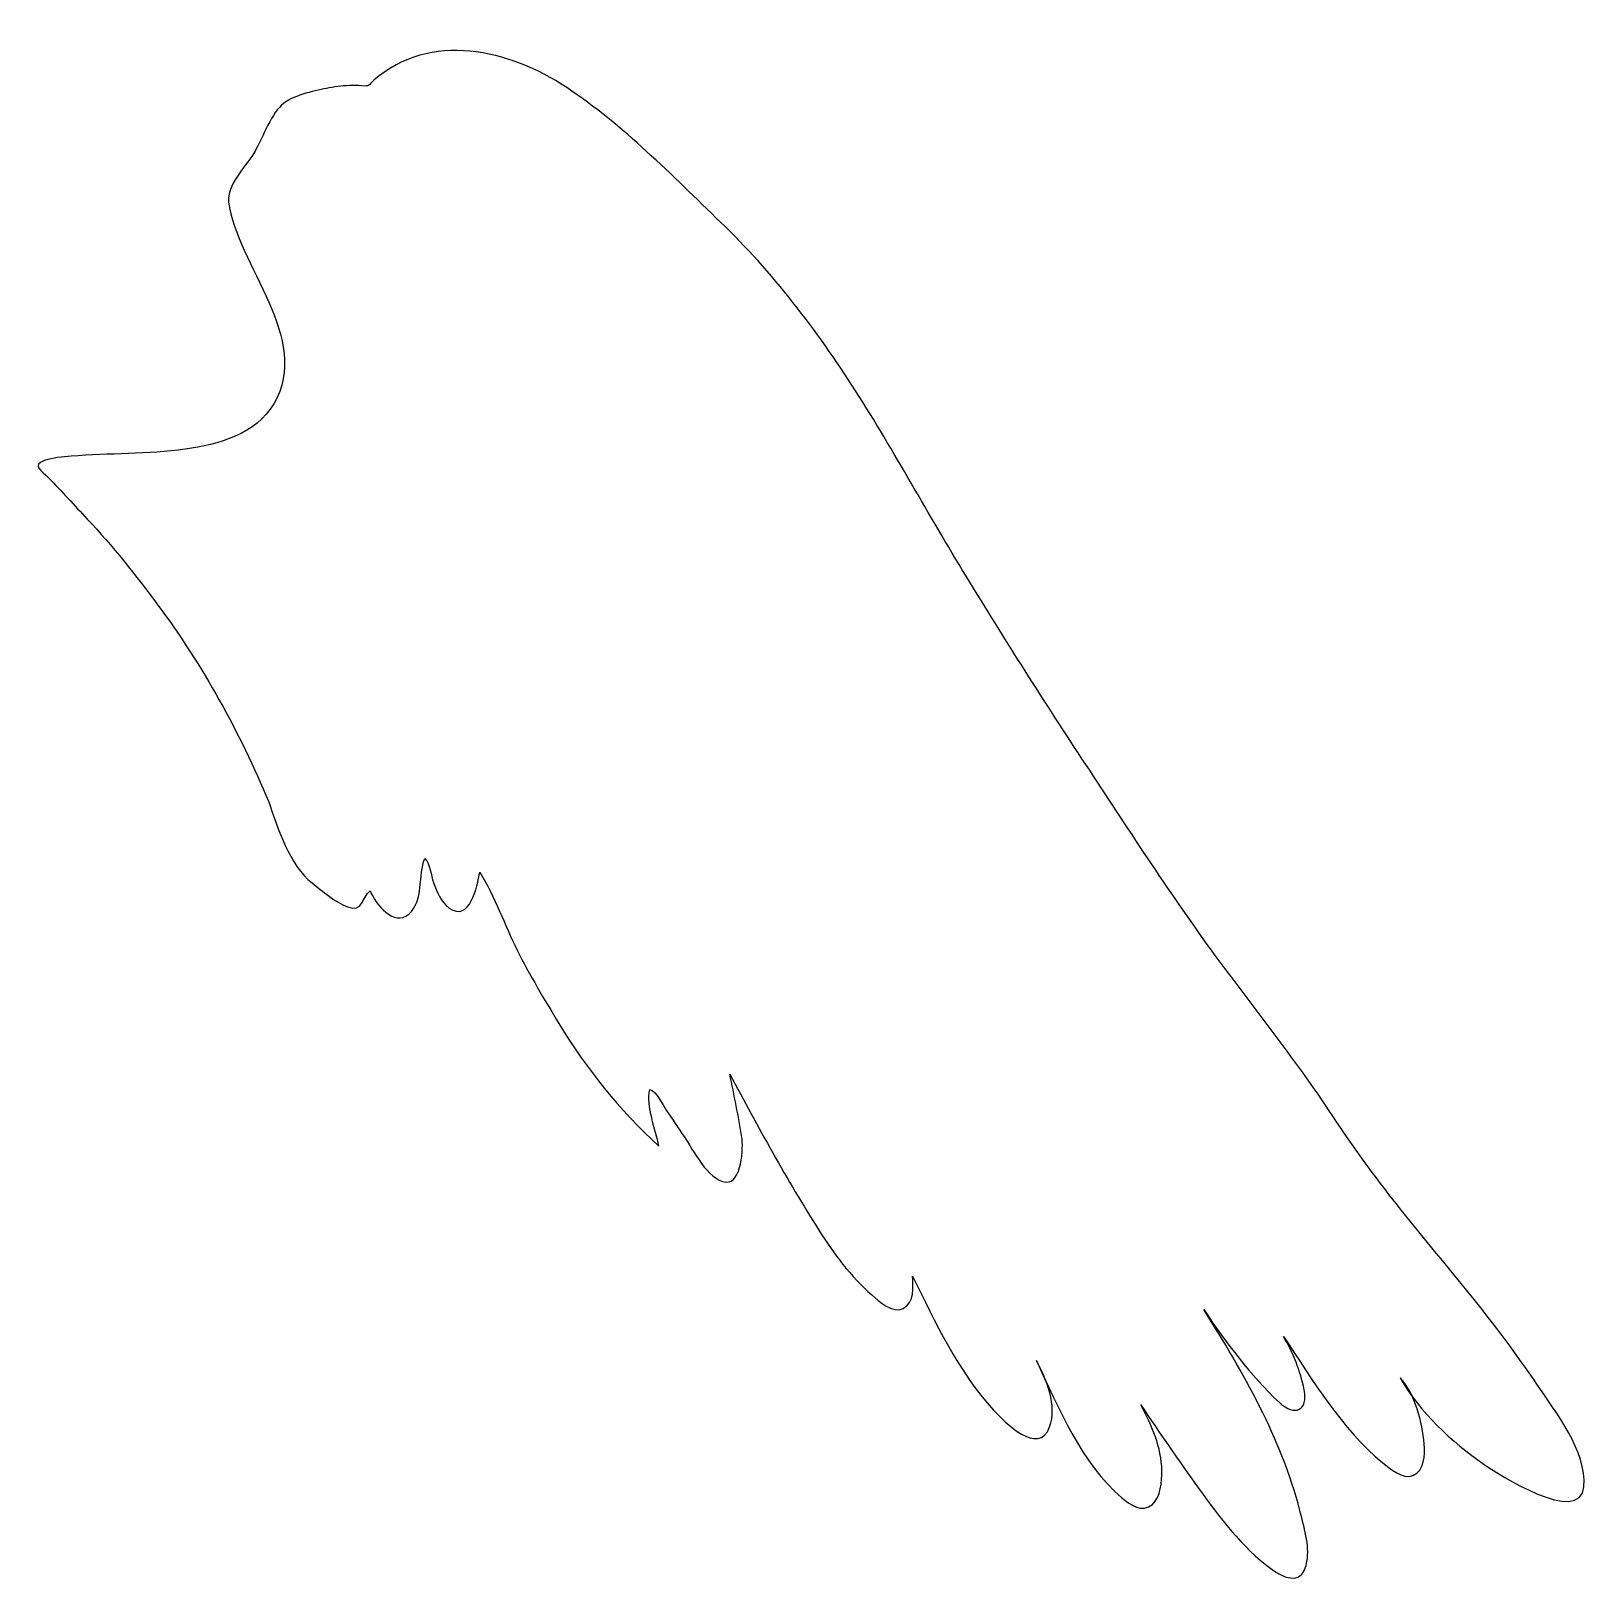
# Model space of a CAD drawing. Header units: centimetres. Extents: x -9.5 to 9.5, y -9.4 to 9.6.
import ezdxf

# ---------------------------------------------------------------- set-up
doc = ezdxf.new("R2010")
doc.units = ezdxf.units.CM
doc.header["$MEASUREMENT"] = 0
doc.layers.add('Camada 1', color=7, linetype='Continuous')

msp = doc.modelspace()

# ---------------------------------------------------------------- linework, layer by layer
at = {"layer": 'Camada 1'}
msp.add_open_spline([(-6.63394, 0.15182), (-6.98988, 1.00772), (-7.43695, 1.81306), (-7.9894, 2.55895), (-7.9894, 2.55895), (-8.25861, 2.9223), (-8.5427, 3.28129), (-8.85281, 3.61093), (-8.85281, 3.61093), (-9.01053, 3.77831), (-9.16444, 3.9497), (-9.32533, 4.11398), (-9.32533, 4.11398), (-9.41288, 4.20333), (-9.53985, 4.26651), (-9.37557, 4.32448), (-9.37557, 4.32448), (-9.27212, 4.36094), (-9.15956, 4.36943), (-9.05058, 4.37822), (-9.05058, 4.37822), (-8.58483, 4.41584), (-8.11763, 4.40177), (-7.65358, 4.46545), (-7.65358, 4.46545), (-7.25123, 4.52077), (-6.78868, 4.64796), (-6.57096, 5.01981), (-6.57096, 5.01981), (-6.10204, 5.81962), (-7.02035, 6.71391), (-7.12426, 7.48988), (-7.12426, 7.48988), (-7.15032, 7.68501), (-6.9254, 7.91321), (-6.82134, 8.07773), (-6.82134, 8.07773), (-6.71447, 8.24645), (-6.62163, 8.5371), (-6.47664, 8.67204), (-6.47664, 8.67204), (-6.35221, 8.78801), (-6.0904, 8.84344), (-5.92885, 8.8764), (-5.92885, 8.8764), (-5.83812, 8.89495), (-5.73996, 8.90693), (-5.64754, 8.91286), (-5.64754, 8.91286), (-5.59687, 8.91614), (-5.54726, 8.91487), (-5.49683, 8.90894), (-5.49683, 8.90894), (-5.40036, 8.89772), (-5.41436, 8.91775), (-5.3461, 8.97731), (-5.3461, 8.97731), (-4.65927, 9.57746), (-3.68878, 9.35442), (-2.98879, 8.88764), (-2.98879, 8.88764), (-2.29812, 8.42732), (-1.70159, 7.81401), (-1.10718, 7.24228), (-1.10718, 7.24228), (-0.47398, 6.63345), (0.07085, 5.9201), (0.54334, 5.18017), (0.54334, 5.18017), (1.01713, 4.43788), (1.43668, 3.66265), (1.89626, 2.91147), (1.89626, 2.91147), (2.37026, 2.13635), (2.85953, 1.36694), (3.36046, 0.60885), (3.36046, 0.60885), (3.86351, -0.1522), (4.35892, -0.92319), (4.89655, -1.66006), (4.89655, -1.66006), (5.40511, -2.3571), (5.95605, -3.03714), (6.4273, -3.75961), (6.4273, -3.75961), (6.92122, -4.51682), (7.50781, -5.18886), (8.07423, -5.89009), (8.07423, -5.89009), (8.35556, -6.2386), (8.62795, -6.60005), (8.87833, -6.97102), (8.87833, -6.97102), (9.10749, -7.31043), (9.48907, -7.78954), (9.45282, -8.22303), (9.45282, -8.22303), (9.41168, -8.71418), (8.39139, -8.06296), (8.23134, -7.95061), (8.23134, -7.95061), (7.82602, -7.66568), (7.45481, -7.32355), (7.2051, -6.89172), (7.2051, -6.89172), (7.38933, -7.08992), (7.479, -7.43843), (7.49934, -7.70087), (7.49934, -7.70087), (7.50974, -7.83549), (7.50654, -8.02522), (7.36091, -8.08587), (7.36091, -8.08587), (7.23838, -8.13715), (7.07939, -8.00403), (6.99248, -7.93281), (6.99248, -7.93281), (6.48922, -7.52069), (6.13838, -6.91993), (5.77841, -6.38677), (5.77841, -6.38677), (5.89946, -6.59494), (5.98296, -6.80203), (6.03133, -7.0382), (6.03133, -7.0382), (6.08284, -7.29006), (5.91515, -7.3706), (5.7282, -7.19422), (5.7282, -7.19422), (5.37162, -6.85844), (5.07783, -6.46328), (4.80414, -6.05797), (4.80414, -6.05797), (5.28322, -6.82365), (5.75193, -7.63007), (5.97767, -8.51322), (5.97767, -8.51322), (6.02537, -8.7006), (6.10062, -8.94312), (6.06564, -9.13753), (6.06564, -9.13753), (6.01413, -9.42392), (5.81508, -9.36478), (5.62175, -9.22296), (5.62175, -9.22296), (5.27515, -8.96859), (4.98707, -8.58828), (4.7386, -8.24104), (4.7386, -8.24104), (4.4982, -7.90547), (4.2646, -7.56566), (4.03354, -7.22351), (4.03354, -7.22351), (4.17091, -7.47833), (4.28413, -7.73736), (4.29069, -8.03224), (4.29069, -8.03224), (4.29344, -8.15604), (4.27479, -8.3517), (4.17581, -8.43988), (4.17581, -8.43988), (4.05265, -8.54968), (3.90107, -8.4439), (3.80164, -8.35931), (3.80164, -8.35931), (3.30814, -7.93957), (3.02173, -7.25444), (2.7559, -6.67931), (2.7559, -6.67931), (2.87949, -6.91019), (3.01326, -7.23197), (2.91809, -7.49314), (2.91809, -7.49314), (2.78495, -7.85903), (2.36035, -7.42615), (2.23187, -7.28581), (2.23187, -7.28581), (1.80216, -6.81689), (1.51789, -6.21359), (1.2404, -5.64672), (1.2404, -5.64672), (1.2495, -5.77732), (1.26646, -5.97446), (1.12803, -6.0442), (1.12803, -6.0442), (0.99661, -6.11032), (0.83231, -5.95538), (0.74179, -5.87757), (0.74179, -5.87757), (0.48676, -5.6586), (0.27477, -5.36793), (0.0952, -5.08493), (0.0952, -5.08493), (-0.29845, -4.46467), (-0.6495, -3.82615), (-0.99377, -3.17768), (-0.99377, -3.17768), (-0.94099, -3.43568), (-0.88841, -3.69304), (-0.84581, -3.95249), (-0.84581, -3.95249), (-0.82716, -4.06698), (-0.84581, -4.51894), (-1.0438, -4.49732), (-1.0438, -4.49732), (-1.26277, -4.47314), (-1.44171, -4.10343), (-1.55151, -3.9423), (-1.55151, -3.9423), (-1.62464, -3.83504), (-1.69777, -3.7278), (-1.77072, -3.62051), (-1.77072, -3.62051), (-1.82096, -3.54674), (-1.88306, -3.39392), (-1.97339, -3.36741), (-1.97339, -3.36741), (-2.0175, -3.57111), (-1.90174, -3.85668), (-1.86081, -4.05766), (-1.86081, -4.05766), (-2.34034, -3.62073), (-2.74735, -3.11453), (-3.08377, -2.55954), (-3.08377, -2.55954), (-3.26247, -2.26464), (-3.44056, -1.9683), (-3.59529, -1.65985), (-3.59529, -1.65985), (-3.75026, -1.35098), (-3.87025, -1.00247), (-4.05191, -0.70952), (-4.05191, -0.70952), (-4.0816, -0.88081), (-4.17486, -1.32682), (-4.42542, -1.14682), (-4.42542, -1.14682), (-4.5276, -1.0735), (-4.57636, -0.9482), (-4.61917, -0.83501), (-4.61917, -0.83501), (-4.65161, -0.74894), (-4.65478, -0.60308), (-4.72516, -0.54161), (-4.72516, -0.54161), (-4.80848, -0.74171), (-4.73513, -1.06265), (-4.91997, -1.22037), (-4.91997, -1.22037), (-5.10949, -1.38211), (-5.3255, -1.09572), (-5.39418, -0.93758), (-5.39418, -0.93758), (-5.50081, -1.01727), (-5.47366, -1.20425), (-5.66892, -1.13215), (-5.66892, -1.13215), (-5.82092, -1.07619), (-5.97737, -0.93903), (-6.10307, -0.8396), (-6.10307, -0.8396), (-6.3825, -0.61875), (-6.52242, -0.17126), (-6.63394, 0.15182)], degree=3, knots=[0, 0, 0, 0, 0.01492537, 0.01492537, 0.01492537, 0.01492537, 0.02985075, 0.02985075, 0.02985075, 0.02985075, 0.04477612, 0.04477612, 0.04477612, 0.04477612, 0.05970149, 0.05970149, 0.05970149, 0.05970149, 0.07462687, 0.07462687, 0.07462687, 0.07462687, 0.08955224, 0.08955224, 0.08955224, 0.08955224, 0.10447761, 0.10447761, 0.10447761, 0.10447761, 0.11940299, 0.11940299, 0.11940299, 0.11940299, 0.13432836, 0.13432836, 0.13432836, 0.13432836, 0.14925373, 0.14925373, 0.14925373, 0.14925373, 0.1641791, 0.1641791, 0.1641791, 0.1641791, 0.17910448, 0.17910448, 0.17910448, 0.17910448, 0.19402985, 0.19402985, 0.19402985, 0.19402985, 0.20895522, 0.20895522, 0.20895522, 0.20895522, 0.2238806, 0.2238806, 0.2238806, 0.2238806, 0.23880597, 0.23880597, 0.23880597, 0.23880597, 0.25373134, 0.25373134, 0.25373134, 0.25373134, 0.26865672, 0.26865672, 0.26865672, 0.26865672, 0.28358209, 0.28358209, 0.28358209, 0.28358209, 0.29850746, 0.29850746, 0.29850746, 0.29850746, 0.31343284, 0.31343284, 0.31343284, 0.31343284, 0.32835821, 0.32835821, 0.32835821, 0.32835821, 0.34328358, 0.34328358, 0.34328358, 0.34328358, 0.35820896, 0.35820896, 0.35820896, 0.35820896, 0.37313433, 0.37313433, 0.37313433, 0.37313433, 0.3880597, 0.3880597, 0.3880597, 0.3880597, 0.40298507, 0.40298507, 0.40298507, 0.40298507, 0.41791045, 0.41791045, 0.41791045, 0.41791045, 0.43283582, 0.43283582, 0.43283582, 0.43283582, 0.44776119, 0.44776119, 0.44776119, 0.44776119, 0.46268657, 0.46268657, 0.46268657, 0.46268657, 0.47761194, 0.47761194, 0.47761194, 0.47761194, 0.49253731, 0.49253731, 0.49253731, 0.49253731, 0.50746269, 0.50746269, 0.50746269, 0.50746269, 0.52238806, 0.52238806, 0.52238806, 0.52238806, 0.53731343, 0.53731343, 0.53731343, 0.53731343, 0.55223881, 0.55223881, 0.55223881, 0.55223881, 0.56716418, 0.56716418, 0.56716418, 0.56716418, 0.58208955, 0.58208955, 0.58208955, 0.58208955, 0.59701493, 0.59701493, 0.59701493, 0.59701493, 0.6119403, 0.6119403, 0.6119403, 0.6119403, 0.62686567, 0.62686567, 0.62686567, 0.62686567, 0.64179104, 0.64179104, 0.64179104, 0.64179104, 0.65671642, 0.65671642, 0.65671642, 0.65671642, 0.67164179, 0.67164179, 0.67164179, 0.67164179, 0.68656716, 0.68656716, 0.68656716, 0.68656716, 0.70149254, 0.70149254, 0.70149254, 0.70149254, 0.71641791, 0.71641791, 0.71641791, 0.71641791, 0.73134328, 0.73134328, 0.73134328, 0.73134328, 0.74626866, 0.74626866, 0.74626866, 0.74626866, 0.76119403, 0.76119403, 0.76119403, 0.76119403, 0.7761194, 0.7761194, 0.7761194, 0.7761194, 0.79104478, 0.79104478, 0.79104478, 0.79104478, 0.80597015, 0.80597015, 0.80597015, 0.80597015, 0.82089552, 0.82089552, 0.82089552, 0.82089552, 0.8358209, 0.8358209, 0.8358209, 0.8358209, 0.85074627, 0.85074627, 0.85074627, 0.85074627, 0.86567164, 0.86567164, 0.86567164, 0.86567164, 0.88059701, 0.88059701, 0.88059701, 0.88059701, 0.89552239, 0.89552239, 0.89552239, 0.89552239, 0.91044776, 0.91044776, 0.91044776, 0.91044776, 0.92537313, 0.92537313, 0.92537313, 0.92537313, 0.94029851, 0.94029851, 0.94029851, 0.94029851, 0.95522388, 0.95522388, 0.95522388, 0.95522388, 0.97014925, 0.97014925, 0.97014925, 0.97014925, 1, 1, 1, 1], dxfattribs=at)

doc.saveas('drawing.dxf')
